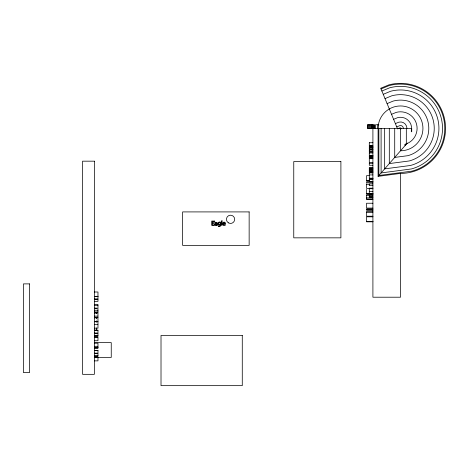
<?xml version="1.0" encoding="UTF-8"?>
<svg xmlns="http://www.w3.org/2000/svg" width="469" height="469" viewBox="0 0 469 469"><rect width="100%" height="100%" fill="white"/><g stroke="black" fill="none" stroke-linecap="round" stroke-linejoin="round"><path stroke-width="0.7" d="M400.925 128.787C401.657 127.046 398.603 128.137 398.146 128.74M397.595 128.969L380.728 88.248L388.86 84.877A45.036 45.036 0 0 1 445.163 122.497A45.036 45.036 0 0 1 400.514 173.413L378.096 176.362L407.221 143.156M381.021 88.952L389.059 85.622A44.262 44.262 0 0 1 443.269 116.922A44.262 44.262 0 0 1 411.97 171.132L378.858 175.494L378.858 128.377M381.877 91.021L389.645 87.803A42.005 42.005 0 0 1 441.089 117.508A42.005 42.005 0 0 1 411.389 168.951L381.098 172.938L381.098 128.377M383.237 94.316L390.577 91.273A38.411 38.411 0 0 1 437.618 118.434A38.411 38.411 0 0 1 410.457 165.481L384.662 168.875L384.662 128.377M385.014 98.607L391.785 95.799A33.727 33.727 0 0 1 433.092 119.648A33.727 33.727 0 0 1 409.244 160.955L389.305 163.581L389.305 128.377M387.083 103.602L393.198 101.07A28.275 28.275 0 0 1 427.828 121.061A28.275 28.275 0 0 1 407.837 155.685L394.716 157.414L394.716 128.377M391.527 114.325L396.229 112.372A16.567 16.567 0 0 1 408.798 142.728L404.806 144.382L405.116 145.548M393.597 119.319L397.642 117.643A11.115 11.115 0 0 1 411.249 131.256M395.373 123.611L398.849 122.169A6.431 6.431 0 0 1 406.945 128.377M396.739 126.9L399.781 125.639A2.837 2.837 0 0 1 403.352 128.377M373.353 124.772L372.726 124.772L372.761 128.377M378.067 124.772L375.464 124.772L375.464 128.377M378.407 124.772L378.8 124.772M372.726 128.377L411.723 128.377L411.723 131.818M369.296 142.746L372.908 142.705M369.296 145.454L372.908 145.496M369.296 146.187L372.908 146.187L369.296 146.228L369.296 146.815L372.908 146.815L369.296 146.779M372.908 147.248L369.296 147.248L369.296 149.183L372.908 149.183M369.296 147.618L372.908 147.618M369.296 148.169L372.908 148.169M372.908 149.564L369.296 149.564L369.296 152.132L372.908 152.132M369.296 150.115L372.908 150.115M369.296 151.581L372.908 151.581M369.296 152.97L372.908 152.97M372.908 155.303L369.296 155.303L369.296 152.701M372.908 155.737L369.296 155.737L369.296 157.672L372.908 157.672M369.296 156.107L372.908 156.107M369.296 156.658L372.908 156.658M372.908 158.053L369.296 158.053L369.296 158.68L372.908 158.68M372.908 162.702L369.296 162.702L369.296 165.27L372.908 165.27M369.296 163.253L372.908 163.253M372.908 167.603L369.296 167.603L369.296 171.877L372.908 171.877M369.296 168.178L372.908 168.178M369.296 168.752L372.908 168.752M369.296 169.532L372.908 169.532M369.296 169.983L372.908 169.983M369.296 170.78L372.908 170.78M369.296 171.32L372.908 171.32M372.908 172.363L369.296 172.363L369.296 174.931L372.908 174.931M369.296 172.909L372.908 172.909M369.379 175.67L366.559 175.67L366.559 180.87L369.379 180.87M369.296 178.208L372.908 178.238M372.908 178.302L369.296 178.302L369.296 175.476M372.908 178.853L369.296 178.853L369.296 181.427L372.908 181.427M369.296 179.404L372.908 179.404M366.559 180.506L369.379 180.506M372.908 181.825L366.559 181.825L366.559 182.793L372.908 182.793M372.908 183.942L369.296 183.942L369.296 185.636L372.908 185.636M366.559 184.282L369.379 184.282M372.908 188.175L369.296 188.175L369.296 190.918M369.379 188.391L366.559 188.391L366.559 183.813M369.296 188.726L372.908 188.726M369.296 191.528L372.908 191.528M366.559 193.679L372.908 193.679M372.908 193.738L366.559 193.738L366.559 189.353M372.908 193.861L369.296 193.861L369.296 191.258M372.908 194.254L369.296 194.254L369.296 197.203L372.908 197.203M369.379 194.617L366.559 194.617L366.559 199.384L372.908 199.384M369.296 194.846L372.908 194.846M366.559 195.585L369.379 195.585M369.296 195.737L372.908 195.737M369.296 196.628L372.908 196.628M366.559 197.859L372.908 197.859M366.559 199.067L372.908 199.067M372.908 203.241L366.559 203.241L366.559 208.084L372.908 208.084M372.908 208.934L366.559 208.934L366.559 210.03L372.908 210.03M366.559 209.965L372.908 209.965M372.908 211.384L366.559 211.384L366.559 216.209L372.908 216.209M366.559 212.357L372.908 212.357M372.908 216.819L366.559 216.819L366.559 221.79L372.908 221.79M366.559 221.626L372.908 221.626M366.559 221.679L372.908 221.679M94.357 291.999L97.968 291.999L97.968 295.857M94.357 296.367L97.968 296.367M94.357 296.402L97.968 296.408M97.968 299.122L94.357 299.122L97.968 299.163L97.968 296.197M94.357 299.656L97.968 299.656L97.968 301.35L94.357 301.35M94.357 308.174L96.655 308.174M94.357 308.28L97.968 308.28L97.968 312.542L94.357 312.542M94.357 310.238L97.968 310.238M94.357 311.991L97.968 311.991M94.357 312.313L96.655 312.313L96.655 313.679M94.357 313.157L97.968 313.099L97.968 315.918M94.357 316.124L97.968 316.124L97.968 317.853L94.357 317.853M94.357 317.302L97.968 317.302M94.357 321.664L97.968 321.664L97.968 324.484M94.357 321.722L97.968 321.757M94.357 324.654L97.968 324.654L97.968 328.159L94.357 328.159M94.357 330.188L97.968 330.188L97.968 333.008L94.357 333.008M94.357 330.246L97.968 330.246M94.357 333.353L97.968 333.353L97.968 336.097L94.357 336.097M94.357 335.546L97.968 335.546M94.357 336.865L97.968 336.906L97.968 337.492L94.357 337.492M94.357 340.723L97.968 340.723L97.968 337.973M94.357 342.634L111.247 342.634L111.247 357.442L97.874 357.442M94.357 343.208L97.968 343.208L97.968 346.128M94.357 346.304L97.968 346.304L97.968 348.233L94.357 348.233M94.357 347.312L97.968 347.312M94.357 347.863L97.968 347.863M94.357 350.39L97.968 350.325L97.968 353.151L94.357 353.151M94.357 350.419L97.968 350.419M94.357 353.497L97.968 353.497L97.968 356.235L94.357 356.235M94.357 355.684L97.968 355.684M94.357 357.003L97.968 357.003L97.968 357.63L94.357 357.63M94.357 360.866L97.968 360.866L97.968 358.117M400.667 128.934L400.514 128.377L400.514 150.795A22.418 22.418 0 0 0 422.938 128.377A22.418 22.418 0 0 0 400.514 105.959A22.418 22.418 0 0 0 378.096 128.377L378.096 176.362M406.318 128.377L406.318 144.182M400.514 173.413L400.514 297.211L372.908 297.211L372.908 128.377M377.803 124.772L377.803 128.377M374.684 128.377L374.684 124.772L374.133 124.772L374.133 128.377M373.312 124.772L373.353 128.377M371.923 124.772L371.923 128.377M371.372 124.772L371.372 128.377M370.334 124.772L370.358 128.377M369.736 124.772L369.736 128.377M369.296 142.705L369.296 145.666M369.296 159.214L369.296 162.133M368.845 124.772L368.845 128.377M367.954 124.772L367.954 128.377M97.968 304.909L97.968 307.734M97.968 318.416L97.968 321.335M96.655 317.46L96.655 318.856M96.655 320.778L96.655 322.209M96.655 327.901L96.655 330.686M220.694 225.044L220.131 226.433L218.267 226.509C217.962 225.313 220.717 226.984 220.149 224.979C216.737 226.703 217.704 220.5 220.694 222.148L220.694 225.044M222.664 223.42L222.881 224.809L223.584 225.384L225.396 225.214L225.396 224.616L223.824 224.938A0.909 0.909 0 0 1 223.355 224.545L223.197 223.836L225.46 223.836C226.011 221.808 222.763 221.415 222.664 223.42M214.843 224.153L214.808 224.469A1.12 1.12 0 0 0 214.978 225.067L215.095 225.214A0.985 0.985 0 0 0 215.799 225.507L216.86 225.067L216.86 225.413L217.411 225.413L217.211 222.464L215.072 222.218L215.072 222.775L216.379 222.576L216.86 223.267L215.406 223.508L214.843 224.153M218.583 223.232L218.812 224.692L220.149 224.528L220.149 222.734L219.222 222.57L218.583 223.232M215.412 224.211L215.535 224.856L216.244 224.973L216.86 224.61L216.86 223.701L215.412 224.211M223.279 223.051L223.197 223.42L224.927 223.42L224.323 222.529L223.279 223.051M372.292 124.772L367.385 124.772L367.385 128.377L372.292 128.377L372.292 124.772M94.357 161.172L82.562 161.172L82.562 374.332L94.357 374.332L94.357 161.172M340.899 161.576L293.758 161.576L293.758 237.847L340.899 237.847L340.899 161.576M249.145 211.912L182.629 211.912L182.629 245.387L249.145 245.387L249.145 211.912M222.054 220.864L221.503 220.864L221.503 225.413L222.054 225.413L222.054 220.864M214.444 221.057L211.718 221.057L211.718 225.413L214.444 225.413L214.444 224.903L212.299 224.903L212.299 223.285L214.298 223.285L214.298 222.769L212.299 222.769L212.299 221.573L214.444 221.573L214.444 221.057M29.524 283.886L23.45 283.886L23.45 372.609L29.524 372.609L29.524 283.886M97.968 304.973L94.357 304.973L97.968 305.002M242.274 335.435L161.014 335.435L161.014 385.659L242.274 385.659L242.274 335.435M228.497 222.886A4.121 4.121 0 0 0 234.682 219.316A4.121 4.121 0 0 0 228.497 215.746A4.121 4.121 0 0 0 228.497 222.886"/></g></svg>
